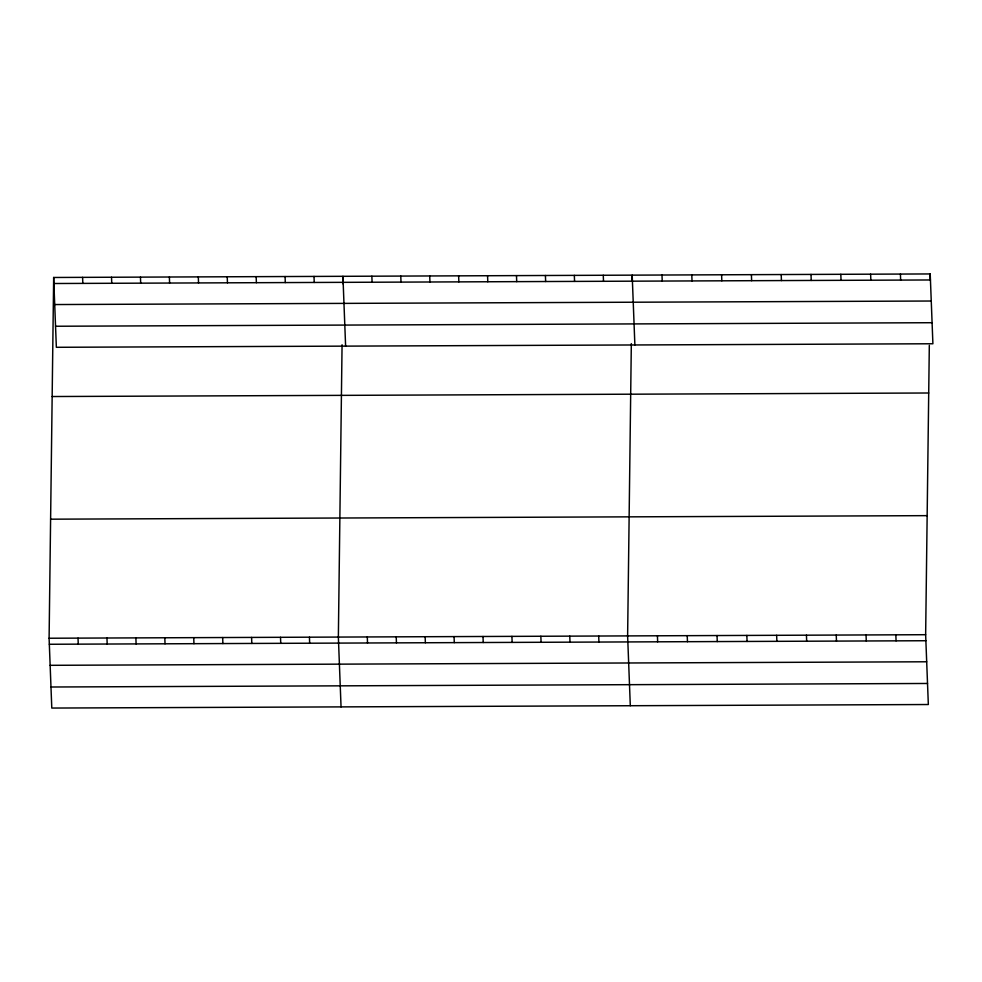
<?xml version="1.0" encoding="UTF-8"?>
<svg xmlns="http://www.w3.org/2000/svg" width="982" height="982" viewBox="0 0 982 982"><rect width="100%" height="100%" fill="white"/><g stroke="black" fill="none" stroke-linecap="round" stroke-linejoin="round"><path stroke-width="1.47" d="M929.316 345.369L925.645 634.703L928.334 704.524L51.788 708.059L49.1 638.239L53.666 277.476L930.212 273.941L932.9 343.761L56.355 347.297L53.666 277.476M342.067 344.768L338.36 637.072L341.049 706.893M342.841 283.749L342.927 276.31L345.615 346.13M631.328 343.602L627.621 635.906L630.309 705.727M632.113 281.098L632.187 275.144L634.875 344.964M930.138 279.895L930.212 273.941M53.9 283.516L930.445 279.968M54.71 304.555L931.255 301.02M55.544 326.245L932.09 322.71M52.156 396.532L928.714 392.996M50.61 519.183L927.155 515.648M49.1 638.239L925.645 634.703M49.333 644.266L925.879 640.73M50.143 665.317L926.689 661.782M50.978 687.007L927.524 683.472M900.42 274.064L900.641 280.091M895.842 634.826L896.075 640.853M870.617 274.187L870.85 280.214M866.05 634.937L866.271 640.976M840.813 274.309L841.046 280.336M836.247 635.059L836.468 641.099M811.009 274.42L811.242 280.459M806.443 635.182L806.676 641.209M781.206 274.543L781.439 280.57M776.639 635.305L776.872 641.332M751.402 274.665L751.635 280.692M746.836 635.428L747.069 641.455M721.598 274.788L721.831 280.815M717.032 635.538L717.265 641.577M691.794 274.911L692.028 280.938M687.228 635.661L687.461 641.7M661.991 275.021L662.224 281.061M657.424 635.784L657.658 641.811M603.267 275.267L603.5 281.294M598.701 636.017L598.934 642.056M574.335 275.377L574.568 281.404M569.769 636.14L570.002 642.167M545.415 275.5L545.648 281.527M540.849 636.25L541.082 642.289M516.483 275.611L516.716 281.638M511.917 636.373L512.15 642.4M487.563 275.733L487.796 281.76M482.997 636.483L483.23 642.523M458.631 275.844L458.864 281.871M454.065 636.606L454.298 642.633M429.711 275.967L429.944 281.994M425.145 636.717L425.366 642.756M400.779 276.077L401.012 282.116M396.212 636.839L396.446 642.866M371.859 276.2L372.092 282.227M367.293 636.95L367.513 642.989M314.007 276.433L314.24 282.46M309.44 637.183L309.661 643.222M285.075 276.543L285.308 282.583M280.508 637.306L280.742 643.333M256.155 276.666L256.388 282.693M251.588 637.428L251.809 643.456M227.223 276.777L227.456 282.816M222.656 637.539L222.889 643.566M198.303 276.899L198.536 282.926M193.736 637.662L193.957 643.689M169.37 277.01L169.604 283.049M164.804 637.772L165.037 643.799M140.451 277.133L140.684 283.16M135.884 637.895L136.105 643.922M111.518 277.243L111.752 283.282M106.952 638.005L107.185 644.032M82.598 277.366L82.832 283.393M78.032 638.128L78.253 644.155"/></g></svg>
